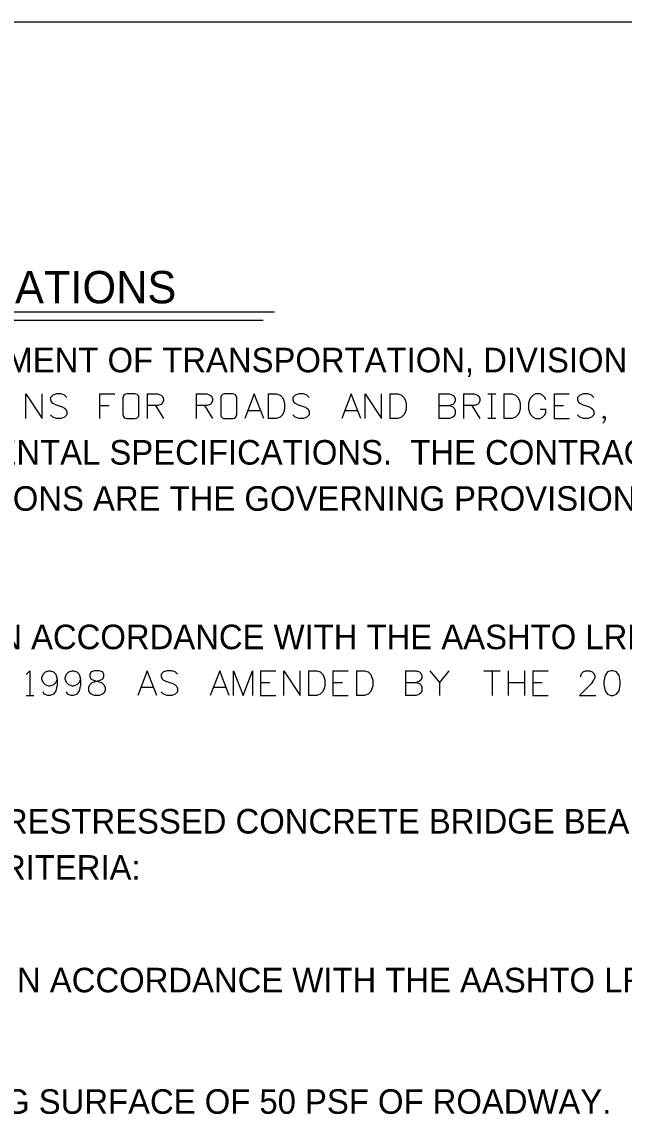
# Model space of a CAD drawing. Extents: x 762.3 to 790.4, y -1231.3 to -1213.2.
# Drawn here: x 765.682 to 767.983, y -1217.77 to -1213.599 of the extents above; entities that cross this region are included whole.
import ezdxf

# ---------------------------------------------------------------- set-up
doc = ezdxf.new("R2010")
doc.units = 0
doc.layers.add('Default', color=7, linetype='Continuous')

msp = doc.modelspace()

# ---------------------------------------------------------------- linework, layer by layer
at = {"layer": 'Default'}
for p, q in [((763.5542, -1213.5986), (789.9542, -1213.5986)), ((763.8276, -1214.7062), (766.6467, -1214.7062)), ((763.8708, -1214.7376), (766.6035, -1214.7376))]:
    msp.add_line(p, q, dxfattribs=at)
for points in [[(765.6976, -1215.1134), (765.6976, -1215.0196), (765.7603, -1215.1134), (765.7603, -1215.0196)], [(765.8541, -1215.0329), (765.8452, -1215.0241), (765.8319, -1215.0196), (765.8142, -1215.0196), (765.8009, -1215.0241), (765.7913, -1215.0329), (765.7913, -1215.0418), (765.7957, -1215.0506), (765.8009, -1215.0551), (765.8098, -1215.0595), (765.8363, -1215.0684), (765.8452, -1215.0735), (765.8496, -1215.078), (765.8541, -1215.0868), (765.8541, -1215.1001), (765.8452, -1215.109), (765.8319, -1215.1134), (765.8142, -1215.1134), (765.8009, -1215.109), (765.7913, -1215.1001)], [(765.9788, -1215.0196), (765.9788, -1215.1134)], [(765.9788, -1215.0196), (766.0371, -1215.0196)], [(766.0681, -1215.0986), (766.0689, -1215.1023), (766.0703, -1215.106), (766.0733, -1215.1097), (766.0762, -1215.1119), (766.0829, -1215.1134), (766.1139, -1215.1134), (766.1213, -1215.1119), (766.1242, -1215.1097), (766.1272, -1215.106), (766.1286, -1215.1023), (766.1294, -1215.0986), (766.1294, -1215.0344), (766.1286, -1215.0307), (766.1272, -1215.027), (766.1242, -1215.0233), (766.1227, -1215.0219), (766.1139, -1215.0196), (766.0829, -1215.0196), (766.0748, -1215.0219), (766.0733, -1215.0233), (766.0703, -1215.027), (766.0689, -1215.0307), (766.0681, -1215.0344), (766.0681, -1215.0986)], [(766.1604, -1215.0196), (766.1604, -1215.1134)], [(766.1604, -1215.0196), (766.201, -1215.0196), (766.2143, -1215.0241), (766.2187, -1215.0285), (766.2231, -1215.0374), (766.2231, -1215.0462), (766.2187, -1215.0551), (766.2143, -1215.0595), (766.201, -1215.0639), (766.1604, -1215.0639)], [(766.3479, -1215.0196), (766.3479, -1215.1134)], [(766.3479, -1215.0196), (766.3885, -1215.0196), (766.4018, -1215.0241), (766.4062, -1215.0285), (766.4106, -1215.0374), (766.4106, -1215.0462), (766.4062, -1215.0551), (766.4018, -1215.0595), (766.3885, -1215.0639), (766.3479, -1215.0639)], [(766.4416, -1215.0986), (766.4424, -1215.1023), (766.4439, -1215.106), (766.4468, -1215.1097), (766.4498, -1215.1119), (766.4564, -1215.1134), (766.4874, -1215.1134), (766.4948, -1215.1119), (766.4977, -1215.1097), (766.5007, -1215.106), (766.5022, -1215.1023), (766.5029, -1215.0986), (766.5029, -1215.0344), (766.5022, -1215.0307), (766.5007, -1215.027), (766.4977, -1215.0233), (766.4963, -1215.0219), (766.4874, -1215.0196), (766.4564, -1215.0196), (766.4483, -1215.0219), (766.4468, -1215.0233), (766.4439, -1215.027), (766.4424, -1215.0307), (766.4416, -1215.0344), (766.4416, -1215.0986)], [(766.6062, -1215.1134), (766.5701, -1215.0196), (766.5339, -1215.1134)], [(766.6232, -1215.0196), (766.6232, -1215.1134)], [(766.6232, -1215.0196), (766.6549, -1215.0196), (766.6682, -1215.0241), (766.6771, -1215.0329), (766.6815, -1215.0418), (766.686, -1215.0551), (766.686, -1215.078), (766.6815, -1215.0912), (766.6771, -1215.1001), (766.6682, -1215.109), (766.6549, -1215.1134), (766.6232, -1215.1134)], [(766.7797, -1215.0329), (766.7708, -1215.0241), (766.7576, -1215.0196), (766.7398, -1215.0196), (766.7266, -1215.0241), (766.717, -1215.0329), (766.717, -1215.0418), (766.7214, -1215.0506), (766.7266, -1215.0551), (766.7354, -1215.0595), (766.762, -1215.0684), (766.7708, -1215.0735), (766.7753, -1215.078), (766.7797, -1215.0868), (766.7797, -1215.1001), (766.7708, -1215.109), (766.7576, -1215.1134), (766.7398, -1215.1134), (766.7266, -1215.109), (766.717, -1215.1001)], [(766.9768, -1215.1134), (766.9406, -1215.0196), (766.9045, -1215.1134)], [(766.9938, -1215.1134), (766.9938, -1215.0196), (767.0565, -1215.1134), (767.0565, -1215.0196)], [(767.0875, -1215.0196), (767.0875, -1215.1134)], [(767.0875, -1215.0196), (767.1193, -1215.0196), (767.1325, -1215.0241), (767.1414, -1215.0329), (767.1458, -1215.0418), (767.1503, -1215.0551), (767.1503, -1215.078), (767.1458, -1215.0912), (767.1414, -1215.1001), (767.1325, -1215.109), (767.1193, -1215.1134), (767.0875, -1215.1134)], [(767.275, -1215.0196), (767.275, -1215.1134)], [(767.275, -1215.0196), (767.3156, -1215.0196), (767.3289, -1215.0241), (767.3333, -1215.0285), (767.3378, -1215.0374), (767.3378, -1215.0462), (767.3333, -1215.0551), (767.3289, -1215.0595), (767.3156, -1215.0639)], [(767.3688, -1215.0196), (767.3688, -1215.1134)], [(767.3688, -1215.0196), (767.4094, -1215.0196), (767.4227, -1215.0241), (767.4271, -1215.0285), (767.4315, -1215.0374), (767.4315, -1215.0462), (767.4271, -1215.0551), (767.4227, -1215.0595), (767.4094, -1215.0639), (767.3688, -1215.0639)], [(767.4625, -1215.0196), (767.492, -1215.0196)], [(767.4773, -1215.1134), (767.4773, -1215.0196)], [(767.523, -1215.0196), (767.523, -1215.1134)], [(767.523, -1215.0196), (767.5548, -1215.0196), (767.5681, -1215.0241), (767.5769, -1215.0329), (767.5814, -1215.0418), (767.5858, -1215.0551), (767.5858, -1215.078), (767.5814, -1215.0912), (767.5769, -1215.1001), (767.5681, -1215.109), (767.5548, -1215.1134), (767.523, -1215.1134)], [(767.684, -1215.0418), (767.6795, -1215.0329), (767.6707, -1215.0241), (767.6618, -1215.0196), (767.6441, -1215.0196), (767.6352, -1215.0241), (767.6264, -1215.0329), (767.6212, -1215.0418), (767.6168, -1215.0551), (767.6168, -1215.078), (767.6212, -1215.0912), (767.6264, -1215.1001), (767.6352, -1215.109), (767.6441, -1215.1134), (767.6618, -1215.1134), (767.6707, -1215.109), (767.6795, -1215.1001), (767.684, -1215.0912), (767.684, -1215.078)], [(767.715, -1215.0196), (767.715, -1215.1134)], [(767.715, -1215.0196), (767.7733, -1215.0196)], [(767.867, -1215.0329), (767.8582, -1215.0241), (767.8449, -1215.0196), (767.8272, -1215.0196), (767.8139, -1215.0241), (767.8043, -1215.0329), (767.8043, -1215.0418), (767.8087, -1215.0506), (767.8139, -1215.0551), (767.8227, -1215.0595), (767.8493, -1215.0684), (767.8582, -1215.0735), (767.8626, -1215.078), (767.867, -1215.0868), (767.867, -1215.1001), (767.8582, -1215.109), (767.8449, -1215.1134), (767.8272, -1215.1134), (767.8139, -1215.109), (767.8043, -1215.1001)], [(765.9788, -1215.0639), (766.015, -1215.0639)], [(766.1921, -1215.0639), (766.2231, -1215.1134)], [(766.3796, -1215.0639), (766.4106, -1215.1134)], [(766.5457, -1215.0824), (766.5944, -1215.0824)], [(766.9163, -1215.0824), (766.965, -1215.0824)], [(767.275, -1215.0639), (767.3156, -1215.0639), (767.3289, -1215.0684), (767.3333, -1215.0735), (767.3378, -1215.0824), (767.3378, -1215.0957), (767.3333, -1215.1045), (767.3289, -1215.109), (767.3156, -1215.1134), (767.275, -1215.1134)], [(767.4005, -1215.0639), (767.4315, -1215.1134)], [(767.6618, -1215.078), (767.684, -1215.078)], [(767.715, -1215.0639), (767.7511, -1215.0639)], [(767.492, -1215.1134), (767.4625, -1215.1134)], [(767.715, -1215.1134), (767.7733, -1215.1134)], [(767.9106, -1215.109), (767.9062, -1215.1134), (767.9017, -1215.109), (767.9062, -1215.1045), (767.9106, -1215.109), (767.9106, -1215.1178), (767.9062, -1215.1267), (767.9017, -1215.1318)], [(765.6983, -1216.0919), (765.7131, -1216.0771), (765.7131, -1216.1709)], [(765.8171, -1216.1089), (765.812, -1216.1222), (765.8031, -1216.131), (765.7898, -1216.1355), (765.7854, -1216.1355), (765.7721, -1216.131), (765.7632, -1216.1222), (765.7588, -1216.1089), (765.7588, -1216.1045), (765.7632, -1216.0904), (765.7721, -1216.0816), (765.7854, -1216.0771), (765.7898, -1216.0771), (765.8031, -1216.0816), (765.812, -1216.0904), (765.8171, -1216.1089), (765.8171, -1216.131), (765.812, -1216.1532), (765.8031, -1216.1665), (765.7898, -1216.1709), (765.781, -1216.1709), (765.7677, -1216.1665), (765.7632, -1216.1576)], [(765.9064, -1216.1089), (765.9013, -1216.1222), (765.8924, -1216.131), (765.8791, -1216.1355), (765.8747, -1216.1355), (765.8614, -1216.131), (765.8526, -1216.1222), (765.8481, -1216.1089), (765.8481, -1216.1045), (765.8526, -1216.0904), (765.8614, -1216.0816), (765.8747, -1216.0771), (765.8791, -1216.0771), (765.8924, -1216.0816), (765.9013, -1216.0904), (765.9064, -1216.1089), (765.9064, -1216.131), (765.9013, -1216.1532), (765.8924, -1216.1665), (765.8791, -1216.1709), (765.8703, -1216.1709), (765.857, -1216.1665), (765.8526, -1216.1576)], [(765.9596, -1216.0771), (765.9463, -1216.0816), (765.9419, -1216.0904), (765.9419, -1216.1), (765.9463, -1216.1089), (765.9552, -1216.1133), (765.9729, -1216.1177), (765.9862, -1216.1222), (765.9958, -1216.131), (766.0002, -1216.1399), (766.0002, -1216.1532), (765.9958, -1216.162), (765.9906, -1216.1665), (765.9773, -1216.1709), (765.9596, -1216.1709), (765.9463, -1216.1665), (765.9419, -1216.162), (765.9374, -1216.1532), (765.9374, -1216.1399), (765.9419, -1216.131), (765.9507, -1216.1222), (765.964, -1216.1177), (765.9817, -1216.1133), (765.9906, -1216.1089), (765.9958, -1216.1), (765.9958, -1216.0904), (765.9906, -1216.0816), (765.9773, -1216.0771), (765.9596, -1216.0771)], [(766.1973, -1216.1709), (766.1611, -1216.0771), (766.1249, -1216.1709)], [(766.277, -1216.0904), (766.2681, -1216.0816), (766.2549, -1216.0771), (766.2371, -1216.0771), (766.2238, -1216.0816), (766.2142, -1216.0904), (766.2142, -1216.0993), (766.2187, -1216.1081), (766.2238, -1216.1126), (766.2327, -1216.117), (766.2593, -1216.1259), (766.2681, -1216.131), (766.2726, -1216.1355), (766.277, -1216.1443), (766.277, -1216.1576), (766.2681, -1216.1665), (766.2549, -1216.1709), (766.2371, -1216.1709), (766.2238, -1216.1665), (766.2142, -1216.1576)], [(766.4741, -1216.1709), (766.4379, -1216.0771), (766.4017, -1216.1709)], [(766.4911, -1216.1709), (766.4911, -1216.0771), (766.5272, -1216.1709), (766.5627, -1216.0771), (766.5627, -1216.1709)], [(766.5937, -1216.0771), (766.5937, -1216.1709)], [(766.5937, -1216.0771), (766.652, -1216.0771)], [(766.683, -1216.1709), (766.683, -1216.0771), (766.7457, -1216.1709), (766.7457, -1216.0771)], [(766.7767, -1216.0771), (766.7767, -1216.1709)], [(766.7767, -1216.0771), (766.8085, -1216.0771), (766.8218, -1216.0816), (766.8306, -1216.0904), (766.835, -1216.0993), (766.8395, -1216.1126), (766.8395, -1216.1355), (766.835, -1216.1487), (766.8306, -1216.1576), (766.8218, -1216.1665), (766.8085, -1216.1709), (766.7767, -1216.1709)], [(766.8705, -1216.0771), (766.8705, -1216.1709)], [(766.8705, -1216.0771), (766.9288, -1216.0771)], [(766.9598, -1216.0771), (766.9598, -1216.1709)], [(766.9598, -1216.0771), (766.9915, -1216.0771), (767.0048, -1216.0816), (767.0137, -1216.0904), (767.0181, -1216.0993), (767.0225, -1216.1126), (767.0225, -1216.1355), (767.0181, -1216.1487), (767.0137, -1216.1576), (767.0048, -1216.1665), (766.9915, -1216.1709), (766.9598, -1216.1709)], [(767.1473, -1216.0771), (767.1473, -1216.1709)], [(767.1473, -1216.0771), (767.1879, -1216.0771), (767.2012, -1216.0816), (767.2056, -1216.086), (767.21, -1216.0949), (767.21, -1216.1037), (767.2056, -1216.1126), (767.2012, -1216.117), (767.1879, -1216.1214)], [(767.241, -1216.0771), (767.2772, -1216.1214), (767.2772, -1216.1709)], [(767.3126, -1216.0771), (767.2772, -1216.1214)], [(767.4463, -1216.0771), (767.509, -1216.0771)], [(767.478, -1216.0771), (767.478, -1216.1709)], [(767.54, -1216.0771), (767.54, -1216.1709)], [(767.6027, -1216.0771), (767.6027, -1216.1709)], [(767.6338, -1216.0771), (767.6338, -1216.1709)], [(767.6338, -1216.0771), (767.6921, -1216.0771)], [(767.8168, -1216.1), (767.8168, -1216.0956), (767.8212, -1216.0867), (767.8257, -1216.0816), (767.8345, -1216.0771), (767.8522, -1216.0771), (767.8611, -1216.0816), (767.8655, -1216.0867), (767.8707, -1216.0956), (767.8707, -1216.1045), (767.8655, -1216.1133), (767.8567, -1216.1266), (767.8124, -1216.1709), (767.8751, -1216.1709)], [(767.932, -1216.0771), (767.9187, -1216.0816), (767.9098, -1216.0956), (767.9054, -1216.1177), (767.9054, -1216.131), (767.9098, -1216.1532), (767.9187, -1216.1665), (767.932, -1216.1709), (767.9408, -1216.1709), (767.9541, -1216.1665), (767.9637, -1216.1532), (767.9681, -1216.131), (767.9681, -1216.1177), (767.9637, -1216.0956), (767.9541, -1216.0816), (767.9408, -1216.0771), (767.932, -1216.0771)], [(766.5937, -1216.1214), (766.6298, -1216.1214)], [(766.8705, -1216.1214), (766.9066, -1216.1214)], [(767.1473, -1216.1214), (767.1879, -1216.1214), (767.2012, -1216.1259), (767.2056, -1216.131), (767.21, -1216.1399), (767.21, -1216.1532), (767.2056, -1216.162), (767.2012, -1216.1665), (767.1879, -1216.1709), (767.1473, -1216.1709)], [(767.54, -1216.1214), (767.6027, -1216.1214)], [(767.6338, -1216.1214), (767.6699, -1216.1214)], [(765.6983, -1216.1709), (765.7278, -1216.1709)], [(766.1367, -1216.1399), (766.1855, -1216.1399)], [(766.4136, -1216.1399), (766.4623, -1216.1399)], [(766.5937, -1216.1709), (766.652, -1216.1709)], [(766.8705, -1216.1709), (766.9288, -1216.1709)], [(767.6338, -1216.1709), (767.6921, -1216.1709)]]:
    msp.add_lwpolyline(points, dxfattribs=at)

# ---------------------------------------------------------------- texts
for s, height, p in [('GOVERNING SPECIFICATIONS', 0.12375, (763.8355, -1214.6738)), ('THE WEST VIRGINIA DEPARTMENT OF TRANSPORTATION, DIVISION OF HIGHWAYS', 0.09375, (763.8433, -1214.9371)), ('BY THE CURRENT SUPPLEMENTAL SPECIFICATIONS.  THE CONTRACT PLANS AND ', 0.09375, (763.8433, -1215.2896)), ('CONTRACT SPECIAL PROVISIONS ARE THE GOVERNING PROVISIONS APPLICABLE TO', 0.09375, (763.8433, -1215.4659)), ('ALL BEAMS ARE DESIGNED IN ACCORDANCE WITH THE AASHTO LRFD BRIDGE DESIGN ', 0.09375, (763.8433, -1215.9946)), ('ALL STANDARD ADJACENT PRESTRESSED CONCRETE BRIDGE BEAMS ARE DESIGNED', 0.09375, (763.8512, -1216.6987)), ('TO MEET THE FOLLOWING CRITERIA:', 0.09375, (763.8512, -1216.875)), ('HL-93 LIVE LOAD IN ACCORDANCE WITH THE AASHTO LRFD BRIDGE DESIGN', 0.09375, (764.5697, -1217.3052)), ('FUTURE WEARING SURFACE OF 50 PSF OF ROADWAY.', 0.09375, (764.5697, -1217.7691))]:
    msp.add_text(s, height=height, dxfattribs=at).set_placement(p)

doc.saveas('drawing.dxf')
